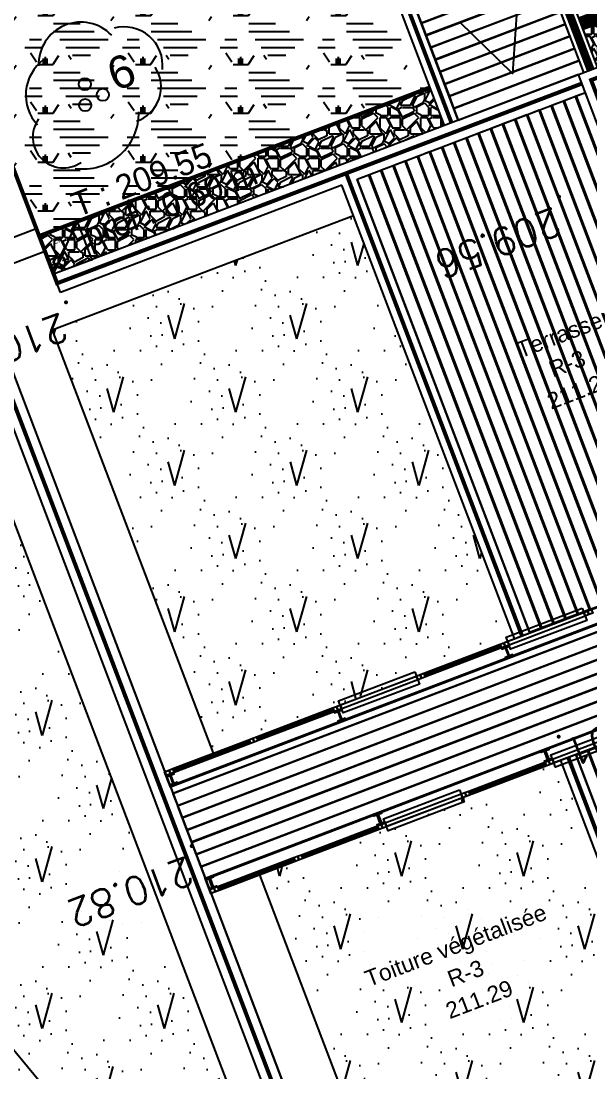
# Model space of a CAD drawing. Header units: metres. Extents: x 1841041 to 1841282, y 5171502 to 5171751.
# Drawn here: x 1841111.81 to 1841118.8, y 5171581.47 to 5171594.39 of the extents above; entities that cross this region are included whole.
import ezdxf
from ezdxf.lldxf.tags import DXFTag

# ---------------------------------------------------------------- set-up
doc = ezdxf.new("R2010")
doc.units = ezdxf.units.M
doc.header["$PDSIZE"] = -0.004
doc.layers.add('Fond topo - P', color=3, linetype='Continuous', lineweight=50, true_color=0x00ff00)
doc.layers.add('Fond topo - Z_500', color=1, linetype='Continuous', lineweight=9, true_color=0xff0000)
for name, color, linetype, true_color in [('Fond topo - SUPP', 7, 'Continuous', 0x999999), ('SA - arbuste', 7, 'Continuous', 0x008000), ('SA - bande stérile', 7, 'Continuous', 0xc0c0c0), ('SA - Bastaing bois', 7, 'Continuous', 0x993300), ('SA - couvre sol 3', 7, 'Continuous', 0x99cc00), ('SA - EP-emmerg', 5, 'Continuous', 0x0000ff), ('SA - EP-réso-txt', 5, 'Continuous', 0x0000ff), ('SA - haie séparative', 7, 'Continuous', 0x008000), ('SA - Limite terrain', 1, 'LIMITE_CADASTRALE', 0xff0000), ('SA - platelage bois', 7, 'Continuous', 0x993300), ('SA - Sedum', 7, 'Continuous', 0x808000), ('SA - volige bois', 7, 'Continuous', 0x993300)]:
    doc.layers.add(name, color=color, linetype=linetype, true_color=true_color)
doc.layers.add('SA - Bâtiment AB', color=7, linetype='Continuous')
doc.styles.add('ArialA', font='arial.ttf')
doc.styles.add('Eurostile', font='arial.ttf')
doc.styles.add('SIMPLEX', font='simplex_.ttf', dxfattribs={"height": 1.25})
tags = doc.linetypes.add('CACHE2', pattern=[4.7625, 3.175, -1.5875]).pattern_tags.tags
tags[6:7] = [DXFTag(74, 4), DXFTag(75, 0), DXFTag(340, '0'), DXFTag(46, 0.0), DXFTag(50, 0.0), DXFTag(44, 0.0), DXFTag(45, 0.0)]
tags[4:5] = [DXFTag(74, 4), DXFTag(75, 0), DXFTag(340, '0'), DXFTag(46, 0.0), DXFTag(50, 0.0), DXFTag(44, 0.0), DXFTag(45, 0.0)]
tags = doc.linetypes.add('DIVISE2', pattern=[15.875, 6.35, -3.175, 0, -3.175, 0, -3.175]).pattern_tags.tags
tags[14:15] = [DXFTag(74, 4), DXFTag(75, 0), DXFTag(340, '0'), DXFTag(46, 0.0), DXFTag(50, 0.0), DXFTag(44, 0.0), DXFTag(45, 0.0)]
tags[12:13] = [DXFTag(74, 4), DXFTag(75, 0), DXFTag(340, '0'), DXFTag(46, 0.0), DXFTag(50, 0.0), DXFTag(44, 0.0), DXFTag(45, 0.0)]
tags[10:11] = [DXFTag(74, 4), DXFTag(75, 0), DXFTag(340, '0'), DXFTag(46, 0.0), DXFTag(50, 0.0), DXFTag(44, 0.0), DXFTag(45, 0.0)]
tags[8:9] = [DXFTag(74, 4), DXFTag(75, 0), DXFTag(340, '0'), DXFTag(46, 0.0), DXFTag(50, 0.0), DXFTag(44, 0.0), DXFTag(45, 0.0)]
tags[6:7] = [DXFTag(74, 4), DXFTag(75, 0), DXFTag(340, '0'), DXFTag(46, 0.0), DXFTag(50, 0.0), DXFTag(44, 0.0), DXFTag(45, 0.0)]
tags[4:5] = [DXFTag(74, 4), DXFTag(75, 0), DXFTag(340, '0'), DXFTag(46, 0.0), DXFTag(50, 0.0), DXFTag(44, 0.0), DXFTag(45, 0.0)]
tags = doc.linetypes.add('L16', pattern=[0.375, 0.3, -0.075]).pattern_tags.tags
tags[6:7] = [DXFTag(74, 4), DXFTag(75, 0), DXFTag(340, '0'), DXFTag(46, 0.0), DXFTag(50, 0.0), DXFTag(44, 0.0), DXFTag(45, 0.0)]
tags[4:5] = [DXFTag(74, 4), DXFTag(75, 0), DXFTag(340, '0'), DXFTag(46, 0.0), DXFTag(50, 0.0), DXFTag(44, 0.0), DXFTag(45, 0.0)]
tags = doc.linetypes.add('LIMITE_CADASTRALE', pattern=[13, 8, -2, 1, -2]).pattern_tags.tags
tags[10:11] = [DXFTag(74, 4), DXFTag(75, 0), DXFTag(340, '0'), DXFTag(46, 0.0), DXFTag(50, 0.0), DXFTag(44, 0.0), DXFTag(45, 0.0)]
tags[8:9] = [DXFTag(74, 4), DXFTag(75, 0), DXFTag(340, '0'), DXFTag(46, 0.0), DXFTag(50, 0.0), DXFTag(44, 0.0), DXFTag(45, 0.0)]
tags[6:7] = [DXFTag(74, 4), DXFTag(75, 0), DXFTag(340, '0'), DXFTag(46, 0.0), DXFTag(50, 0.0), DXFTag(44, 0.0), DXFTag(45, 0.0)]
tags[4:5] = [DXFTag(74, 4), DXFTag(75, 0), DXFTag(340, '0'), DXFTag(46, 0.0), DXFTag(50, 0.0), DXFTag(44, 0.0), DXFTag(45, 0.0)]
pattern_1 = [(0, (0.1, 0), (0.5, 0.5), [0.15, -0.35]), (0, (0.4, 0.05), (0.5, 0.5), [0.125, -0.375]), (0, (0.375, 0.075), (0.5, 0.5), [0.1, -0.4]), (0, (0.225, 0.2), (0.5, 0.5), [0.075, -0.075, 0.1, -0.25]), (0, (0.225, 0.225), (0.5, 0.5), [0.1, -0.025, 0.125, -0.25]), (0, (0, 0.325), (0.5, 0.5), [0.125, -0.375]), (0, (0.475, 0.35), (0.5, 0.5), [0.125, -0.375]), (90, (0, 0.1), (-0.5, 0.5), [0.075, -0.425]), (90, (0.075, 0.475), (-0.5, 0.5), [0.05, -0.45]), (90, (0.1, 0), (-0.5, 0.5), [0.075, -0.425]), (90, (0.15, 0.45), (-0.5, 0.5), [0.025, -0.475]), (90, (0.175, 0.25), (-0.5, 0.5), [0.075, -0.425]), (90, (0.225, 0.075), (-0.5, 0.5), [0.125, -0.375]), (90, (0.275, 0.425), (-0.5, 0.5), [0.075, -0.425]), (90, (0.325, 0.225), (-0.5, 0.5), [0.1, -0.4]), (90, (0.35, 0.225), (-0.5, 0.5), [0.1, -0.4]), (90, (0.4, 0), (-0.5, 0.5), [0.05, -0.45]), (90, (0.475, 0.075), (-0.5, 0.5), [0.125, -0.375]), (45, (0.05, 0.05), (3e-17, 0.499999999868), [0.212132, -0.49497478115]), (45, (0.1, 0.075), (3e-17, 0.499999999868), [0.106066, -0.60104078115]), (45, (0.325, 0.35), (3e-17, 0.499999999868), [0.14142135, -0.56568543115]), (45, (0.325, 0.375), (3e-17, 0.499999999868), [0.106066, -0.60104078115]), (135, (0.15, 0.325), (-0.499999999868, 3e-17), [0.0353555, -0.67175128115]), (135, (0.05, 0.05), (-0.499999999868, 3e-17), [0.0707105, -0.63639628115]), (135, (0.2, 0.2), (-0.499999999868, 3e-17), [0.0707105, -0.63639628115]), (135, (0.325, 0.325), (-0.499999999868, 3e-17), [0.0707105, -0.63639628115]), (135, (0.475, 0.425), (-0.499999999868, 3e-17), [0.106066, -0.60104078115]), (135, (0.475, 0.4), (-0.499999999868, 3e-17), [0.0707105, -0.63639628115]), (135, (0.45, 0.45), (-0.499999999868, 3e-17), [0.0707105, -0.63639628115]), (135, (0.3, 0), (-0.499999999868, 3e-17), [0.106066, -0.60104078115]), (26.5650512, (0.45, 0.3), (0.500000000112, -2.4e-11), [0.0559, -1.0621339885]), (26.5650512, (0.325, 0.175), (0.500000000112, -2.4e-11), [0.0559, -1.0621339885]), (26.5650512, (0.15, 0.325), (0.500000000112, -2.4e-11), [0.1118, -1.0062339885]), (26.5650512, (0.175, 0.45), (0.500000000112, -2.4e-11), [0.1118, -1.0062339885]), (26.5650512, (0.175, 0.325), (0.500000000112, -2.4e-11), [0.1118, -1.0062339885]), (26.5650512, (0.475, 0.425), (0.500000000112, -2.4e-11), [0.1118, -1.0062339885]), (26.5650512, (0, 0.175), (0.500000000112, -2.4e-11), [0.167705, -0.9503289885]), (26.5650512, (0, 0.2), (0.500000000112, -2.4e-11), [0.167705, -0.9503289885]), (26.5650512, (0, 0.4), (0.500000000112, -2.4e-11), [0.167705, -0.9503289885]), (63.43494882, (0.25, 0.375), (-1.98e-10, 0.500000000112), [0.0559, -1.0621339885]), (63.43494882, (0.475, 0.35), (-1.98e-10, 0.500000000112), [0.0559, -0.6708339885, 0.1118, -0.2795]), (63.43494882, (0.425, 0.3), (-1.98e-10, 0.500000000112), [0.1118, -1.0062339885]), (63.43494882, (0.125, 0.35), (-1.98e-10, 0.500000000112), [0.1118, -1.0062339885]), (63.43494882, (0.1, 0.35), (-1.98e-10, 0.500000000112), [0.1118, -1.0062339885]), (63.43494882, (0.275, 0.4), (-1.98e-10, 0.500000000112), [0.167705, -0.9503289885]), (116.5650512, (0.15, 0.275), (2.4e-11, 0.500000000112), [0.0559, -1.0621339885]), (116.5650512, (0.475, 0.225), (2.4e-11, 0.500000000112), [0.0559, -1.0621339885]), (116.5650512, (0.375, 0.075), (2.4e-11, 0.500000000112), [0.1118, -1.0062339885]), (116.5650512, (0.35, 0.1), (2.4e-11, 0.500000000112), [0.1118, -1.0062339885]), (116.5650512, (0.4, 0.45), (2.4e-11, 0.500000000112), [0.1118, -1.0062339885]), (116.5650512, (0, 0.2), (2.4e-11, 0.500000000112), [0.1118, -1.0062339885]), (116.5650512, (0.25, 0), (2.4e-11, 0.500000000112), [0.167705, -0.9503289885]), (153.43494882, (0.425, 0.3), (-0.500000000112, -1.98e-10), [0.1118, -1.0062339885]), (153.43494882, (0.45, 0.275), (-0.500000000112, -1.98e-10), [0.1118, -1.0062339885]), (153.43494882, (0.075, 0.025), (-0.500000000112, -1.98e-10), [0.0559, -1.0621339885]), (153.43494882, (0.225, 0.225), (-0.500000000112, -1.98e-10), [0.0559, -1.0621339885]), (153.43494882, (0.325, 0.375), (-0.500000000112, -1.98e-10), [0.0559, -1.0621339885])]

# ---------------------------------------------------------------- blocks, each defined once
blk = doc.blocks.new('PTOPO')
at = {"color": 0, "ltscale": 2}
blk.add_point((0, 0), dxfattribs=at)
blk = doc.blocks.new('218')
at = {"color": 0, "linetype": 'Continuous', "flags": 128}
blk.add_lwpolyline([(-0.39015, -0.39015), (0.39015, 0.39015), (0.39015, -0.39015)], close=True, dxfattribs=at)
blk.add_lwpolyline([(-0.39015, -0.39015), (-0.39015, 0.39015), (0.39015, 0.39015)], dxfattribs=at)
at = {"color": 0, "linetype": 'Continuous'}
for p in [(-0.39015, 0.39015), (-0.39015, 0.39015), (0.39015, 0.39015), (0.39015, 0.39015), (0.39015, 0.39015), (0.39015, 0.39015), (-0.39015, -0.39015), (-0.39015, -0.39015), (-0.39015, -0.39015), (-0.39015, -0.39015), (0.39015, -0.39015), (0.39015, -0.39015)]:
    blk.add_point(p, dxfattribs=at)

msp = doc.modelspace()

# ---------------------------------------------------------------- hatches: boundary and pattern name
at = {"layer": 'SA - bande stérile'}
h = msp.add_hatch(dxfattribs=at)
h.set_pattern_fill('GRANULATS2', color=256, scale=0.5, style=0, pattern_type=2)
h.set_pattern_definition(pattern_1)
h.paths.add_polyline_path([(1841124.233, 5171596.384), (1841118.719, 5171594.286), (1841118.896, 5171593.818), (1841124.411, 5171595.916)])
h = msp.add_hatch(dxfattribs=at)
h.set_pattern_fill('GRANULATS2', color=256, scale=0.5, style=0, pattern_type=2)
h.set_pattern_definition(pattern_1)
h.paths.add_polyline_path([(1841117.018, 5171593.104), (1841116.84, 5171593.571), (1841112.036, 5171591.744), (1841112.214, 5171591.276)])
at = {"layer": 'SA - Bâtiment AB', "true_color": 0x0000ff}
h = msp.add_hatch(color=5, dxfattribs=at)
h.paths.add_polyline_path([(1841112.217, 5171591.398), (1841112.215, 5171591.404), (1841112.213, 5171591.411), (1841112.212, 5171591.417), (1841112.212, 5171591.424), (1841112.212, 5171591.43), (1841112.213, 5171591.437), (1841112.214, 5171591.443), (1841112.216, 5171591.449), (1841112.218, 5171591.455), (1841112.221, 5171591.461), (1841112.225, 5171591.467), (1841112.229, 5171591.472), (1841112.233, 5171591.477), (1841112.238, 5171591.481), (1841112.243, 5171591.485), (1841112.248, 5171591.489), (1841112.254, 5171591.492), (1841112.26, 5171591.495), (1841112.266, 5171591.497), (1841112.273, 5171591.498), (1841112.279, 5171591.499), (1841112.286, 5171591.5), (1841112.292, 5171591.499), (1841112.299, 5171591.499), (1841112.305, 5171591.497), (1841112.312, 5171591.495), (1841112.318, 5171591.493), (1841112.323, 5171591.49), (1841112.329, 5171591.487), (1841112.334, 5171591.483), (1841112.339, 5171591.478), (1841112.344, 5171591.474), (1841112.348, 5171591.469), (1841112.351, 5171591.463), (1841112.354, 5171591.457), (1841112.357, 5171591.451), (1841112.359, 5171591.445), (1841112.361, 5171591.439), (1841112.361, 5171591.432), (1841112.362, 5171591.426), (1841112.362, 5171591.419), (1841112.361, 5171591.413), (1841112.36, 5171591.406), (1841112.358, 5171591.4), (1841112.355, 5171591.394), (1841112.352, 5171591.388), (1841112.349, 5171591.383), (1841112.345, 5171591.377), (1841112.341, 5171591.372), (1841112.336, 5171591.368), (1841112.331, 5171591.364), (1841112.325, 5171591.36), (1841112.32, 5171591.357), (1841112.314, 5171591.355), (1841112.307, 5171591.352), (1841112.301, 5171591.351), (1841112.294, 5171591.35), (1841112.288, 5171591.35), (1841112.281, 5171591.35), (1841112.275, 5171591.351), (1841112.269, 5171591.352), (1841112.262, 5171591.354), (1841112.256, 5171591.356), (1841112.25, 5171591.359), (1841112.245, 5171591.363), (1841112.239, 5171591.367), (1841112.235, 5171591.371), (1841112.23, 5171591.376), (1841112.226, 5171591.381), (1841112.222, 5171591.386), (1841112.219, 5171591.392)])
h.paths.add_polyline_path([(1841112.226, 5171591.402), (1841112.228, 5171591.396), (1841112.231, 5171591.391), (1841112.234, 5171591.387), (1841112.238, 5171591.382), (1841112.242, 5171591.378), (1841112.246, 5171591.374), (1841112.25, 5171591.371), (1841112.255, 5171591.368), (1841112.26, 5171591.365), (1841112.266, 5171591.363), (1841112.271, 5171591.362), (1841112.277, 5171591.36), (1841112.282, 5171591.36), (1841112.288, 5171591.36), (1841112.293, 5171591.36), (1841112.299, 5171591.361), (1841112.305, 5171591.362), (1841112.31, 5171591.364), (1841112.315, 5171591.366), (1841112.32, 5171591.369), (1841112.325, 5171591.372), (1841112.329, 5171591.375), (1841112.333, 5171591.379), (1841112.337, 5171591.384), (1841112.341, 5171591.388), (1841112.344, 5171591.393), (1841112.346, 5171591.398), (1841112.348, 5171591.403), (1841112.35, 5171591.409), (1841112.351, 5171591.414), (1841112.352, 5171591.42), (1841112.352, 5171591.426), (1841112.352, 5171591.431), (1841112.351, 5171591.437), (1841112.349, 5171591.442), (1841112.348, 5171591.448), (1841112.345, 5171591.453), (1841112.343, 5171591.458), (1841112.34, 5171591.463), (1841112.336, 5171591.467), (1841112.332, 5171591.471), (1841112.328, 5171591.475), (1841112.323, 5171591.478), (1841112.319, 5171591.481), (1841112.313, 5171591.484), (1841112.308, 5171591.486), (1841112.303, 5171591.488), (1841112.297, 5171591.489), (1841112.292, 5171591.489), (1841112.286, 5171591.49), (1841112.28, 5171591.489), (1841112.275, 5171591.488), (1841112.269, 5171591.487), (1841112.264, 5171591.485), (1841112.259, 5171591.483), (1841112.254, 5171591.48), (1841112.249, 5171591.477), (1841112.244, 5171591.474), (1841112.24, 5171591.47), (1841112.236, 5171591.466), (1841112.233, 5171591.461), (1841112.23, 5171591.456), (1841112.228, 5171591.451), (1841112.225, 5171591.446), (1841112.224, 5171591.441), (1841112.223, 5171591.435), (1841112.222, 5171591.429), (1841112.222, 5171591.424), (1841112.222, 5171591.418), (1841112.223, 5171591.412), (1841112.224, 5171591.407)])
at = {"layer": 'SA - couvre sol 3'}
h = msp.add_hatch(dxfattribs=at)
h.set_pattern_fill('PELOUSE6', color=256, scale=0.1, style=0, pattern_type=2)
h.set_pattern_definition([(0, (0, 0), (0, 0.600000006), [0.18750000187, -1.01250001012]), (90, (0.0703, 0), (-1.200000012, 7e-17), [0.07500000075, -0.52500000525]), (90, (0.1172, 0), (-1.200000012, 7e-17), [0.07500000075, -0.52500000525]), (90, (0.0938, 0), (-1.200000012, 7e-17), [0.09375000094, -0.50625000506]), (123.69006753, (0.04687, 0), (-1.20000001082, 1.200000009543), [0.0600000006, -2.10373078604]), (56.30993247, (0.14062, 0), (4.2e-11, 0.600000006477), [0.0600000006, -2.10373078604]), (56.30993247, (0.1875, 0), (4.2e-11, 0.600000006477), [0.1300000013, -2.03333078533]), (123.69006753, (0, 0), (-1.20000001082, 1.200000009543), [0.1300000013, -2.03333078533]), (0, (0.42533, 0.1125), (0, 0.600000006), [0.22212275422, -0.97787725778]), (0, (0.347, 0.21), (0, 0.600000006), [0.41405044514, -0.280479276805, 0.215371592154, -0.2900986969]), (0, (0.26946, 0.3075), (0, 0.600000006), [0.597399744974, -0.231437308314, 0.147393505474, -0.22376945324]), (0, (0.19153, 0.405), (0, 0.600000006), [0.50230571202, -0.69769429998]), (0, (0.19296, 0.5025), (0, 0.600000006), [0.32784869528, -0.87215131672])])
h.paths.add_polyline_path([(1841112.036, 5171591.744), (1841110.934, 5171594.641), (1841110.093, 5171594.321), (1841109.366, 5171596.232), (1841115.015, 5171598.368), (1841116.84, 5171593.571)])
at = {"layer": 'SA - Sedum'}
h = msp.add_hatch(dxfattribs=at)
h.set_pattern_fill('PELOUSE3', color=256, scale=0.3, style=0, pattern_type=2)
h.set_pattern_definition([(74.475889, (7.6276, 3.0717), (-0.75000003016, 2.700000109), [0.450000018, -2.3522313491]), (74.475889, (8.3776, 3.9717), (-0.75000003016, 2.700000109), [0.450000018, -2.3522313491]), (74.475889, (9.1276, 4.8717), (-0.75000003016, 2.700000109), [0.450000018, -2.3522313491]), (105.524111, (7.6276, 3.0717), (-1.50000006062, 8e-11), [0.300000012, -2.5022313551]), (105.524111, (8.3776, 3.9717), (-1.50000006062, 8e-11), [0.300000012, -2.5022313551]), (105.524111, (9.1276, 4.8717), (-1.50000006062, 8e-11), [0.300000012, -2.5022313551]), (0, (7.7182, 3.1685), (0.75000003, 0.900000036), [0, -1.50000006]), (0, (7.9212, 3.2861), (0.75000003, 0.900000036), [0, -1.50000006]), (0, (7.8618, 3.4478), (0.75000003, 0.900000036), [0, -1.50000006]), (0, (8.093, 3.4699), (0.75000003, 0.900000036), [0, -1.50000006]), (0, (7.9555, 3.83), (0.75000003, 0.900000036), [0, -1.50000006]), (0, (7.70125, 3.5026), (0.75000003, 0.900000036), [0, -1.50000006]), (0, (7.6838, 3.5654), (0.75000003, 0.900000036), [0, -1.50000006]), (0, (7.6338, 3.83), (0.75000003, 0.900000036), [0, -1.50000006]), (0, (7.4714, 3.1244), (0.75000003, 0.900000036), [0, -1.50000006]), (0, (7.4558, 3.2714), (0.75000003, 0.900000036), [0, -1.50000006]), (0, (7.334, 3.1097), (0.75000003, 0.900000036), [0, -1.50000006]), (0, (7.3028, 3.3302), (0.75000003, 0.900000036), [0, -1.50000006]), (0, (7.4027, 3.4698), (0.75000003, 0.900000036), [0, -1.50000006]), (0, (7.3621, 3.6095), (0.75000003, 0.900000036), [0, -1.50000006]), (0, (7.2434, 3.7859), (0.75000003, 0.900000036), [0, -1.50000006]), (0, (7.5464, 3.6534), (0.75000003, 0.900000036), [0, -1.50000006]), (0, (7.1216, 3.4845), (0.75000003, 0.900000036), [0, -1.50000006]), (0, (7.0779, 3.2052), (0.75000003, 0.900000036), [0, -1.50000006]), (0, (7.4029, 2.9848), (0.75000003, 0.900000036), [0, -1.50000006]), (0, (7.5964, 2.926), (0.75000003, 0.900000036), [0, -1.50000006]), (0, (7.4652, 2.7643), (0.75000003, 0.900000036), [0, -1.50000006]), (0, (7.94305, 2.779), (0.75000003, 0.900000036), [0, -1.50000006]), (0, (7.7369, 3.0068), (0.75000003, 0.900000036), [0, -1.50000006]), (0, (7.9212, 3.0509), (0.75000003, 0.900000036), [0, -1.50000006])])
h.paths.add_polyline_path([(1841112.198, 5171590.586), (1841115.9, 5171591.994), (1841117.873, 5171586.807), (1841114.172, 5171585.399)])
h = msp.add_hatch(dxfattribs=at)
h.set_pattern_fill('PELOUSE3', color=256, scale=0.3, style=0, pattern_type=2)
h.set_pattern_definition([(74.475889, (0, 0), (-0.75000003016, 2.700000109), [0.450000018, -2.3522313491]), (74.475889, (0.75, 0.9), (-0.75000003016, 2.700000109), [0.450000018, -2.3522313491]), (74.475889, (1.5, 1.8), (-0.75000003016, 2.700000109), [0.450000018, -2.3522313491]), (105.524111, (0, 0), (-1.50000006062, 8e-11), [0.300000012, -2.5022313551]), (105.524111, (0.75, 0.9), (-1.50000006062, 8e-11), [0.300000012, -2.5022313551]), (105.524111, (1.5, 1.8), (-1.50000006062, 8e-11), [0.300000012, -2.5022313551]), (0, (0.0906, 0.0968), (0.75000003, 0.900000036), [0, -1.50000006]), (0, (0.2936, 0.2144), (0.75000003, 0.900000036), [0, -1.50000006]), (0, (0.2343, 0.3761), (0.75000003, 0.900000036), [0, -1.50000006]), (0, (0.4654, 0.3981), (0.75000003, 0.900000036), [0, -1.50000006]), (0, (0.328, 0.75825), (0.75000003, 0.900000036), [0, -1.50000006]), (0, (0.0737, 0.4309), (0.75000003, 0.900000036), [0, -1.50000006]), (0, (0.0562, 0.4937), (0.75000003, 0.900000036), [0, -1.50000006]), (0, (0.0063, 0.75825), (0.75000003, 0.900000036), [0, -1.50000006]), (0, (-0.15615, 0.0527), (0.75000003, 0.900000036), [0, -1.50000006]), (0, (-0.17175, 0.1997), (0.75000003, 0.900000036), [0, -1.50000006]), (0, (-0.2936, 0.038), (0.75000003, 0.900000036), [0, -1.50000006]), (0, (-0.3248, 0.2585), (0.75000003, 0.900000036), [0, -1.50000006]), (0, (-0.22485, 0.3981), (0.75000003, 0.900000036), [0, -1.50000006]), (0, (-0.2655, 0.53775), (0.75000003, 0.900000036), [0, -1.50000006]), (0, (-0.38415, 0.71415), (0.75000003, 0.900000036), [0, -1.50000006]), (0, (-0.0812, 0.5817), (0.75000003, 0.900000036), [0, -1.50000006]), (0, (-0.506, 0.4128), (0.75000003, 0.900000036), [0, -1.50000006]), (0, (-0.5497, 0.1335), (0.75000003, 0.900000036), [0, -1.50000006]), (0, (-0.2247, -0.0869), (0.75000003, 0.900000036), [0, -1.50000006]), (0, (-0.0312, -0.1457), (0.75000003, 0.900000036), [0, -1.50000006]), (0, (-0.1624, -0.3074), (0.75000003, 0.900000036), [0, -1.50000006]), (0, (0.3155, -0.2927), (0.75000003, 0.900000036), [0, -1.50000006]), (0, (0.1093, -0.0649), (0.75000003, 0.900000036), [0, -1.50000006]), (0, (0.2936, -0.0208), (0.75000003, 0.900000036), [0, -1.50000006])])
h.paths.add_polyline_path([(1841104.266, 5171587.568), (1841111.001, 5171590.13), (1841115.525, 5171578.242), (1841108.789, 5171575.68)])
h = msp.add_hatch(dxfattribs=at)
h.set_pattern_fill('PELOUSE3', color=256, scale=0.3, style=0, pattern_type=2)
h.set_pattern_definition([(74.475889, (11.166, -6.2276), (-0.75000003016, 2.700000109), [0.450000018, -2.3522313491]), (74.475889, (11.916, -5.3276), (-0.75000003016, 2.700000109), [0.450000018, -2.3522313491]), (74.475889, (12.666, -4.4276), (-0.75000003016, 2.700000109), [0.450000018, -2.3522313491]), (105.524111, (11.166, -6.2276), (-1.50000006062, 8e-11), [0.300000012, -2.5022313551]), (105.524111, (11.916, -5.3276), (-1.50000006062, 8e-11), [0.300000012, -2.5022313551]), (105.524111, (12.666, -4.4276), (-1.50000006062, 8e-11), [0.300000012, -2.5022313551]), (0, (11.2566, -6.13085), (0.75000003, 0.900000036), [0, -1.50000006]), (0, (11.4596, -6.01325), (0.75000003, 0.900000036), [0, -1.50000006]), (0, (11.4002, -5.85155), (0.75000003, 0.900000036), [0, -1.50000006]), (0, (11.6314, -5.8295), (0.75000003, 0.900000036), [0, -1.50000006]), (0, (11.4939, -5.4694), (0.75000003, 0.900000036), [0, -1.50000006]), (0, (11.2396, -5.7967), (0.75000003, 0.900000036), [0, -1.50000006]), (0, (11.2222, -5.73395), (0.75000003, 0.900000036), [0, -1.50000006]), (0, (11.1722, -5.4694), (0.75000003, 0.900000036), [0, -1.50000006]), (0, (11.0098, -6.17495), (0.75000003, 0.900000036), [0, -1.50000006]), (0, (10.9942, -6.02795), (0.75000003, 0.900000036), [0, -1.50000006]), (0, (10.8724, -6.18965), (0.75000003, 0.900000036), [0, -1.50000006]), (0, (10.84115, -5.96915), (0.75000003, 0.900000036), [0, -1.50000006]), (0, (10.9411, -5.8295), (0.75000003, 0.900000036), [0, -1.50000006]), (0, (10.9005, -5.6899), (0.75000003, 0.900000036), [0, -1.50000006]), (0, (10.7818, -5.5135), (0.75000003, 0.900000036), [0, -1.50000006]), (0, (11.0848, -5.6459), (0.75000003, 0.900000036), [0, -1.50000006]), (0, (10.66, -5.8148), (0.75000003, 0.900000036), [0, -1.50000006]), (0, (10.6163, -6.0941), (0.75000003, 0.900000036), [0, -1.50000006]), (0, (10.9413, -6.3146), (0.75000003, 0.900000036), [0, -1.50000006]), (0, (11.1348, -6.3734), (0.75000003, 0.900000036), [0, -1.50000006]), (0, (11.0036, -6.535), (0.75000003, 0.900000036), [0, -1.50000006]), (0, (11.4814, -6.5203), (0.75000003, 0.900000036), [0, -1.50000006]), (0, (11.2753, -6.2925), (0.75000003, 0.900000036), [0, -1.50000006]), (0, (11.4596, -6.2484), (0.75000003, 0.900000036), [0, -1.50000006])])
h.paths.add_polyline_path([(1841114.748, 5171583.884), (1841118.449, 5171585.292), (1841121.323, 5171577.736), (1841117.622, 5171576.328)])

# ---------------------------------------------------------------- linework, layer by layer
at = {"layer": 'Fond topo - SUPP', "linetype": 'L16', "ltscale": 2, "flags": 128}
msp.add_lwpolyline([(1841088.771, 5171555.444, 0.019896), (1841089.454, 5171555.055, 0.019896), (1841090.166, 5171554.721, 0.021533), (1841090.964, 5171554.424, 0.021533), (1841091.784, 5171554.197, 0.257696), (1841095.682, 5171555.131, 0.11228), (1841097.302, 5171557.46, 0.061741), (1841097.58, 5171560.472), (1841097.592, 5171565.293), (1841097.459, 5171574.307, -0.131239), (1841099.675, 5171583.462, -0.390473), (1841106.303, 5171585.716, -0.056476), (1841110.442, 5171583.294), (1841112.818, 5171580.422), (1841114.764, 5171577.467), (1841115.715, 5171575.953), (1841118.031, 5171572.159), (1841120.923, 5171567.695), (1841123.952, 5171563.632, 0.198975), (1841126.843, 5171561.815, 0.243543), (1841129.616, 5171562.564, 0.098187), (1841131.778, 5171565.444, 0.059558), (1841133.224, 5171569.679), (1841135.786, 5171579.464, -0.080935), (1841141.112, 5171591.967, -0.021003), (1841145.207, 5171597.873, -0.082068), (1841150.801, 5171603.177, -0.160003), (1841155.576, 5171604.538, -0.079327), (1841158.665, 5171603.919, -0.091788), (1841160.62, 5171602.749, -0.065605), (1841163.814, 5171599.087, -0.059898), (1841165.207, 5171596.324), (1841165.25, 5171596.204)], format="xyb", dxfattribs=at)
at = {"layer": 'SA - arbuste', "color": 18, "true_color": 0x4c0000}
for centre in [(1841112.597, 5171593.61), (1841112.818, 5171593.48), (1841112.601, 5171593.353)]:
    msp.add_circle(centre, 0.075, dxfattribs=at)
at = {"layer": 'SA - arbuste', "ltscale": 0.8}
for centre, radius, start, end in [((1841112.55, 5171593.851), 0.521, 43.6285, 181.8458), ((1841113.081, 5171593.842), 0.472, 353.7079, 105.3583), ((1841112.412, 5171593.476), 0.54, 127.0485, 222.5557), ((1841113.088, 5171593.577), 0.446, 288.6067, 33.0112), ((1841112.576, 5171593.252), 0.684, 261.7613, 1.4674), ((1841112.336, 5171592.96), 0.379, 143.9933, 304.4757)]:
    msp.add_arc(centre, radius, start, end, dxfattribs=at)
at = {"layer": 'SA - Bastaing bois', "linetype": 'CACHE2', "ltscale": 0.25, "const_width": 0.15, "elevation": 0, "flags": 128}
msp.add_lwpolyline([(1841119.44, 5171594.64), (1841118.692, 5171594.356)], dxfattribs=at)
at = {"layer": 'SA - Bastaing bois', "elevation": 0, "flags": 128}
msp.add_lwpolyline([(1841118.665, 5171594.426), (1841119.413, 5171594.71), (1841119.466, 5171594.57), (1841118.719, 5171594.286)], close=True, dxfattribs=at)
at = {"layer": 'SA - Bâtiment AB', "color": 5, "ltscale": 25.4, "true_color": 0x0000ff}
for p, q in [((1841112.247, 5171591.53), (1841112.274, 5171591.46)), ((1841112.182, 5171591.385), (1841112.252, 5171591.411)), ((1841112.327, 5171591.32), (1841112.3, 5171591.39)), ((1841112.392, 5171591.465), (1841112.322, 5171591.438))]:
    msp.add_line(p, q, dxfattribs=at)
at = {"layer": 'SA - Bâtiment AB', "ltscale": 25.4}
for p, q in [((1841113.577, 5171585.162), (1841126.017, 5171589.895)), ((1841126.085, 5171589.717), (1841113.644, 5171584.985)), ((1841114.078, 5171583.845), (1841126.518, 5171588.577)), ((1841126.586, 5171588.399), (1841114.146, 5171583.667)), ((1841113.577, 5171585.162), (1841113.633, 5171585.184)), ((1841113.595, 5171585.116), (1841113.577, 5171585.162)), ((1841113.644, 5171584.985), (1841113.577, 5171585.162)), ((1841113.651, 5171585.137), (1841113.595, 5171585.116)), ((1841113.633, 5171585.184), (1841113.651, 5171585.137)), ((1841114.146, 5171583.667), (1841114.078, 5171583.845)), ((1841114.128, 5171583.714), (1841114.184, 5171583.735)), ((1841114.146, 5171583.667), (1841114.128, 5171583.714)), ((1841114.202, 5171583.688), (1841114.146, 5171583.667)), ((1841114.184, 5171583.735), (1841114.202, 5171583.688))]:
    msp.add_line(p, q, dxfattribs=at)
at = {"layer": 'SA - Bâtiment AB', "elevation": 0, "flags": 128}
for points in [[(1841120.867, 5171587.936), (1841118.663, 5171593.73), (1841141.477, 5171602.408), (1841146.455, 5171589.323), (1841136.726, 5171585.622), (1841141.437, 5171573.239), (1841128.351, 5171568.261), (1841121.436, 5171586.44)], [(1841118.728, 5171593.754), (1841116.725, 5171599.02)], [(1841118.896, 5171593.818), (1841116.893, 5171599.084)], [(1841117.186, 5171593.168), (1841115.503, 5171597.591)], [(1841117.018, 5171593.104), (1841115.335, 5171597.527)], [(1841112.299, 5171591.052), (1841110.934, 5171594.641)], [(1841117.914, 5171594.643), (1841117.85, 5171593.742), (1841117.204, 5171594.373)], [(1841118.663, 5171593.73), (1841112.214, 5171591.276)], [(1841118.748, 5171593.505), (1841115.944, 5171592.439)], [(1841118.063, 5171586.869), (1841115.944, 5171592.439)], [(1841115.757, 5171592.368), (1841112.299, 5171591.052)], [(1841117.876, 5171586.798), (1841115.757, 5171592.368)], [(1841115.9, 5171591.994), (1841112.198, 5171590.586), (1841114.175, 5171585.39)], [(1841110.991, 5171591.453), (1841112.001, 5171591.837)], [(1841111.266, 5171591.237), (1841112.107, 5171591.557)], [(1841098.076, 5171585.898), (1841111.373, 5171590.956), (1841116.35, 5171577.871), (1841103.054, 5171572.813)], [(1841111.373, 5171590.956), (1841117.252, 5171575.502), (1841124.542, 5171578.276)], [(1841098.162, 5171585.674), (1841111.234, 5171590.647), (1841116.041, 5171578.01), (1841102.969, 5171573.037)], [(1841104.266, 5171587.568), (1841111.002, 5171590.131), (1841115.525, 5171578.242), (1841108.789, 5171575.68)], [(1841121.652, 5171577.433), (1841118.632, 5171585.374)], [(1841121.465, 5171577.362), (1841118.445, 5171585.302)], [(1841114.744, 5171583.895), (1841117.622, 5171576.328), (1841121.323, 5171577.736)]]:
    msp.add_lwpolyline(points, dxfattribs=at)
at = {"layer": 'SA - Bâtiment AB', "const_width": 0.05, "elevation": 0, "flags": 128}
for points in [[(1841120.979, 5171587.978), (1841118.818, 5171593.66), (1841141.408, 5171602.254), (1841146.3, 5171589.393), (1841136.571, 5171585.692), (1841141.282, 5171573.308), (1841128.421, 5171568.416), (1841121.548, 5171586.483)], [(1841117.102, 5171593.136), (1841115.419, 5171597.559), (1841116.204, 5171597.858), (1841116.418, 5171597.297), (1841116.524, 5171597.016)], [(1841118.706, 5171593.618), (1841112.257, 5171591.164), (1841110.934, 5171594.641), (1841110.827, 5171594.922)], [(1841117.969, 5171586.833), (1841115.808, 5171592.515)], [(1841098.119, 5171585.786), (1841111.303, 5171590.802), (1841116.196, 5171577.941), (1841103.011, 5171572.925)], [(1841121.601, 5171577.285), (1841118.538, 5171585.338)]]:
    msp.add_lwpolyline(points, dxfattribs=at)
at = {"layer": 'SA - Bâtiment AB', "color": 16, "linetype": 'DIVISE2', "ltscale": 0.1, "true_color": 0x800000, "const_width": 0.1, "elevation": 0, "flags": 128}
msp.add_lwpolyline([(1841118.812, 5171593.786), (1841116.81, 5171599.049)], dxfattribs=at)
at = {"layer": 'SA - Bâtiment AB', "color": 5, "ltscale": 25.4, "true_color": 0x0000ff, "elevation": 0, "flags": 128}
for points in [[(1841112.217, 5171591.398, -1), (1841112.357, 5171591.451, -1)], [(1841112.226, 5171591.402, -1), (1841112.348, 5171591.448, -1)]]:
    msp.add_lwpolyline(points, format="xyb", close=True, dxfattribs=at)
at = {"layer": 'SA - Bâtiment AB', "ltscale": 25.4, "elevation": 0, "flags": 128}
for points in [[(1841113.648, 5171584.975), (1841113.644, 5171584.985), (1841126.085, 5171589.717), (1841126.088, 5171589.708)], [(1841126.515, 5171588.586), (1841126.519, 5171588.577), (1841114.078, 5171583.845), (1841114.075, 5171583.854)], [(1841118.774, 5171587.139), (1841118.791, 5171587.093), (1841118.745, 5171587.075), (1841118.727, 5171587.122)], [(1841118.82, 5171587.157), (1841118.838, 5171587.11), (1841118.791, 5171587.093), (1841118.774, 5171587.139)], [(1841117.793, 5171586.766), (1841118.727, 5171587.122), (1841118.745, 5171587.075), (1841117.81, 5171586.719)], [(1841117.745, 5171586.748), (1841117.763, 5171586.701), (1841117.716, 5171586.684), (1841117.699, 5171586.73)], [(1841117.792, 5171586.766), (1841117.81, 5171586.719), (1841117.763, 5171586.701), (1841117.745, 5171586.748)], [(1841116.764, 5171586.375), (1841117.699, 5171586.73), (1841117.716, 5171586.684), (1841116.782, 5171586.328)], [(1841117.704, 5171586.716), (1841117.711, 5171586.698), (1841116.776, 5171586.342), (1841116.769, 5171586.361)], [(1841117.81, 5171586.719), (1841117.716, 5171586.684), (1841117.722, 5171586.67), (1841117.761, 5171586.685), (1841117.801, 5171586.582), (1841117.761, 5171586.567), (1841117.766, 5171586.553), (1841117.86, 5171586.588), (1841117.854, 5171586.602), (1841117.815, 5171586.587), (1841117.776, 5171586.69), (1841117.815, 5171586.705)], [(1841116.717, 5171586.357), (1841116.735, 5171586.31), (1841116.688, 5171586.293), (1841116.671, 5171586.339)], [(1841116.764, 5171586.375), (1841116.782, 5171586.328), (1841116.735, 5171586.31), (1841116.717, 5171586.357)], [(1841115.737, 5171585.984), (1841116.671, 5171586.339), (1841116.688, 5171586.293), (1841115.754, 5171585.937)], [(1841115.689, 5171585.966), (1841115.707, 5171585.919), (1841115.66, 5171585.901), (1841115.642, 5171585.948)], [(1841115.736, 5171585.984), (1841115.754, 5171585.937), (1841115.707, 5171585.919), (1841115.689, 5171585.966)], [(1841114.708, 5171585.593), (1841115.642, 5171585.948), (1841115.66, 5171585.901), (1841114.726, 5171585.546)], [(1841115.648, 5171585.934), (1841115.655, 5171585.915), (1841114.72, 5171585.56), (1841114.713, 5171585.579)], [(1841115.754, 5171585.937), (1841115.66, 5171585.901), (1841115.666, 5171585.887), (1841115.705, 5171585.903), (1841115.744, 5171585.8), (1841115.705, 5171585.785), (1841115.71, 5171585.771), (1841115.803, 5171585.806), (1841115.798, 5171585.82), (1841115.758, 5171585.805), (1841115.719, 5171585.908), (1841115.759, 5171585.923)], [(1841114.661, 5171585.575), (1841114.679, 5171585.528), (1841114.632, 5171585.51), (1841114.614, 5171585.557)], [(1841114.708, 5171585.593), (1841114.726, 5171585.546), (1841114.679, 5171585.528), (1841114.661, 5171585.575)], [(1841118.344, 5171585.317), (1841119.278, 5171585.673), (1841119.296, 5171585.626), (1841118.361, 5171585.271)], [(1841113.68, 5171585.202), (1841114.614, 5171585.557), (1841114.632, 5171585.51), (1841113.697, 5171585.155)], [(1841114.62, 5171585.543), (1841114.627, 5171585.524), (1841113.692, 5171585.169), (1841113.685, 5171585.187)], [(1841118.343, 5171585.317), (1841118.25, 5171585.282), (1841118.244, 5171585.296), (1841118.284, 5171585.311), (1841118.245, 5171585.414), (1841118.205, 5171585.399), (1841118.2, 5171585.413), (1841118.293, 5171585.448), (1841118.299, 5171585.434), (1841118.259, 5171585.419), (1841118.298, 5171585.316), (1841118.338, 5171585.331)], [(1841118.343, 5171585.317), (1841118.361, 5171585.271), (1841118.314, 5171585.253), (1841118.296, 5171585.299)], [(1841113.68, 5171585.202), (1841113.697, 5171585.155), (1841113.651, 5171585.137), (1841113.633, 5171585.184)], [(1841117.315, 5171584.926), (1841118.25, 5171585.282), (1841118.268, 5171585.235), (1841117.333, 5171584.879)], [(1841118.255, 5171585.268), (1841118.262, 5171585.249), (1841117.328, 5171584.893), (1841117.32, 5171584.912)], [(1841118.296, 5171585.299), (1841118.314, 5171585.253), (1841118.268, 5171585.235), (1841118.25, 5171585.282)], [(1841113.688, 5171585.151), (1841113.595, 5171585.116), (1841113.6, 5171585.102), (1841113.64, 5171585.117), (1841113.679, 5171585.014), (1841113.639, 5171584.999), (1841113.644, 5171584.985), (1841113.738, 5171585.02), (1841113.733, 5171585.034), (1841113.693, 5171585.019), (1841113.654, 5171585.122), (1841113.693, 5171585.137)], [(1841116.288, 5171584.535), (1841117.222, 5171584.891), (1841117.239, 5171584.844), (1841116.305, 5171584.489)], [(1841117.268, 5171584.908), (1841117.286, 5171584.862), (1841117.239, 5171584.844), (1841117.222, 5171584.891)], [(1841117.315, 5171584.926), (1841117.333, 5171584.879), (1841117.286, 5171584.862), (1841117.268, 5171584.908)], [(1841116.287, 5171584.535), (1841116.194, 5171584.499), (1841116.188, 5171584.514), (1841116.228, 5171584.529), (1841116.189, 5171584.631), (1841116.149, 5171584.616), (1841116.144, 5171584.63), (1841116.237, 5171584.666), (1841116.243, 5171584.652), (1841116.203, 5171584.637), (1841116.242, 5171584.534), (1841116.282, 5171584.549)], [(1841115.259, 5171584.144), (1841116.194, 5171584.499), (1841116.211, 5171584.453), (1841115.277, 5171584.097)], [(1841116.199, 5171584.485), (1841116.206, 5171584.467), (1841115.271, 5171584.111), (1841115.264, 5171584.13)], [(1841116.24, 5171584.517), (1841116.258, 5171584.471), (1841116.211, 5171584.453), (1841116.194, 5171584.499)], [(1841116.287, 5171584.535), (1841116.305, 5171584.488), (1841116.258, 5171584.471), (1841116.24, 5171584.517)], [(1841114.231, 5171583.753), (1841115.165, 5171584.108), (1841115.183, 5171584.062), (1841114.249, 5171583.706)], [(1841115.171, 5171584.094), (1841115.178, 5171584.076), (1841114.243, 5171583.72), (1841114.236, 5171583.739)], [(1841115.212, 5171584.126), (1841115.23, 5171584.079), (1841115.183, 5171584.062), (1841115.165, 5171584.108)], [(1841115.259, 5171584.144), (1841115.277, 5171584.097), (1841115.23, 5171584.079), (1841115.212, 5171584.126)], [(1841114.221, 5171583.749), (1841114.128, 5171583.714), (1841114.123, 5171583.728), (1841114.162, 5171583.743), (1841114.123, 5171583.846), (1841114.083, 5171583.831), (1841114.078, 5171583.845), (1841114.172, 5171583.88), (1841114.177, 5171583.866), (1841114.137, 5171583.851), (1841114.176, 5171583.748), (1841114.216, 5171583.763)], [(1841114.231, 5171583.753), (1841114.249, 5171583.706), (1841114.202, 5171583.688), (1841114.184, 5171583.735)]]:
    msp.add_lwpolyline(points, close=True, dxfattribs=at)
at = {"layer": 'SA - Bâtiment AB', "linetype": 'CACHE2', "ltscale": 0.05, "elevation": 0, "flags": 128}
for points in [[(1841118.707, 5171587.173), (1841118.764, 5171587.023), (1841117.829, 5171586.668), (1841117.773, 5171586.817)], [(1841116.651, 5171586.391), (1841116.708, 5171586.241), (1841115.773, 5171585.886), (1841115.716, 5171586.035)], [(1841119.258, 5171585.724), (1841119.315, 5171585.575), (1841118.38, 5171585.219), (1841118.324, 5171585.369)], [(1841117.202, 5171584.942), (1841117.259, 5171584.792), (1841116.324, 5171584.437), (1841116.267, 5171584.586)]]:
    msp.add_lwpolyline(points, close=True, dxfattribs=at)
at = {"layer": 'SA - haie séparative', "ltscale": 0.34992, "elevation": 0, "flags": 128}
msp.add_lwpolyline([(1841118.761, 5171594.409), (1841118.767, 5171594.377), (1841118.779, 5171594.383), (1841118.799, 5171594.401)], dxfattribs=at)
at = {"layer": 'SA - Limite terrain', "ltscale": 0.5}
msp.add_open_spline([(1841077.148, 5171583.553), (1841078.819, 5171584.595), (1841080.49, 5171585.638), (1841083.664, 5171586.861), (1841086.838, 5171588.083), (1841093.711, 5171590.735), (1841100.584, 5171593.386), (1841105.835, 5171595.38), (1841111.086, 5171597.373), (1841112.783, 5171598.016), (1841114.48, 5171598.659), (1841120.144, 5171600.798), (1841125.807, 5171602.936), (1841137.979, 5171607.582), (1841150.151, 5171612.227), (1841152.241, 5171613.017), (1841154.331, 5171613.807), (1841157.624, 5171615.009), (1841160.918, 5171616.21), (1841160.894, 5171617.273), (1841160.87, 5171618.335), (1841160.842, 5171619.242), (1841160.815, 5171620.149), (1841160.788, 5171621.056), (1841160.76, 5171621.962), (1841160.713, 5171623.534), (1841160.666, 5171625.105), (1841160.65, 5171625.629), (1841160.634, 5171626.153), (1841160.584, 5171627.253), (1841160.533, 5171628.354), (1841160.518, 5171628.685), (1841160.503, 5171629.017), (1841160.48, 5171629.51), (1841160.458, 5171630.004), (1841160.008, 5171632.996), (1841159.557, 5171635.989), (1841161.416, 5171637.129), (1841163.274, 5171638.269), (1841163.062, 5171638.62), (1841162.85, 5171638.97), (1841163.132, 5171639.178), (1841163.413, 5171639.387), (1841163.466, 5171639.334), (1841163.52, 5171639.282), (1841164.038, 5171639.682), (1841164.556, 5171640.082), (1841164.648, 5171639.962), (1841164.741, 5171639.842), (1841166.344, 5171640.478), (1841167.783, 5171641.548), (1841166.833, 5171642.782), (1841165.884, 5171644.015), (1841169.436, 5171646.693), (1841172.988, 5171649.371), (1841174.754, 5171650.702), (1841176.52, 5171652.033), (1841176.562, 5171652.065), (1841176.604, 5171652.098), (1841176.583, 5171652.125), (1841176.562, 5171652.152), (1841191.178, 5171663.382), (1841205.795, 5171674.612), (1841207.539, 5171675.957), (1841209.283, 5171677.303), (1841213.68, 5171676.869), (1841218.077, 5171676.436), (1841224.138, 5171669.22), (1841230.199, 5171662.004), (1841229.455, 5171661.412), (1841228.711, 5171660.821), (1841230.314, 5171658.673), (1841231.917, 5171656.525), (1841232.043, 5171656.617), (1841232.17, 5171656.708), (1841232.372, 5171656.428), (1841232.575, 5171656.148), (1841232.451, 5171656.059), (1841232.328, 5171655.969), (1841232.663, 5171655.506), (1841232.999, 5171655.043), (1841233.051, 5171655.081), (1841233.104, 5171655.119), (1841233.508, 5171654.297), (1841234.371, 5171654.751), (1841235.089, 5171655.242), (1841235.806, 5171655.732), (1841235.743, 5171655.833), (1841235.681, 5171655.933), (1841236.005, 5171656.142), (1841236.329, 5171656.35), (1841236.53, 5171656.027), (1841236.731, 5171655.704), (1841236.69, 5171655.677), (1841236.649, 5171655.651), (1841240.859, 5171649.081), (1841245.068, 5171642.512), (1841245.316, 5171642.137), (1841245.563, 5171641.762), (1841246.368, 5171640.454), (1841247.173, 5171639.145), (1841247.777, 5171638.093), (1841248.381, 5171637.04), (1841248.966, 5171636.026), (1841249.551, 5171635.012), (1841249.717, 5171634.703), (1841249.883, 5171634.395), (1841250.399, 5171633.314), (1841250.915, 5171632.234), (1841251.406, 5171631.065), (1841251.898, 5171629.896), (1841252.568, 5171628.101), (1841253.238, 5171626.305), (1841253.563, 5171625.376), (1841253.889, 5171624.446), (1841254.265, 5171623.34), (1841254.642, 5171622.235), (1841255.134, 5171620.703), (1841255.626, 5171619.171), (1841256.972, 5171614.602), (1841258.318, 5171610.034), (1841260.018, 5171603.956), (1841261.718, 5171597.878), (1841261.649, 5171597.471), (1841261.579, 5171597.063), (1841255.231, 5171594.584), (1841248.882, 5171592.105), (1841248.776, 5171592.327), (1841248.67, 5171592.548), (1841246.784, 5171591.747), (1841244.897, 5171590.945), (1841242.725, 5171590.022), (1841240.552, 5171589.099), (1841236.933, 5171587.662), (1841233.313, 5171586.225), (1841233.492, 5171583.109), (1841233.67, 5171579.993), (1841236.323, 5171570.916), (1841238.976, 5171561.84), (1841241.513, 5171558.133), (1841244.049, 5171554.427), (1841242.923, 5171553.125), (1841241.796, 5171551.823), (1841241.41, 5171551.356), (1841241.024, 5171550.889), (1841240.713, 5171550.265), (1841240.402, 5171549.641), (1841239.986, 5171547.808), (1841239.57, 5171545.975), (1841239.534, 5171544.717), (1841239.499, 5171543.459), (1841239.692, 5171542.348), (1841239.886, 5171541.236), (1841240.081, 5171539.923), (1841240.277, 5171538.61), (1841240.912, 5171536.095), (1841241.546, 5171533.58), (1841243.014, 5171531.501), (1841244.481, 5171529.421), (1841227.512, 5171525.461), (1841210.543, 5171521.501), (1841206.604, 5171520.748), (1841202.664, 5171519.995), (1841201.249, 5171519.723), (1841199.834, 5171519.451), (1841198.395, 5171519.201), (1841196.956, 5171518.952), (1841194.089, 5171518.458), (1841191.222, 5171517.964), (1841187.46, 5171517.221), (1841183.698, 5171516.477), (1841181.491, 5171516.11), (1841179.284, 5171515.742), (1841171.622, 5171514.451), (1841163.959, 5171513.159), (1841163.66, 5171515.636), (1841163.361, 5171518.113), (1841161.425, 5171520.351), (1841159.488, 5171522.59), (1841159.231, 5171523.557), (1841158.974, 5171524.524), (1841157.967, 5171529.943), (1841156.959, 5171535.361), (1841153.722, 5171536.254), (1841150.485, 5171537.146), (1841149.694, 5171541.102), (1841148.903, 5171545.057), (1841151.559, 5171547.094), (1841154.215, 5171549.131), (1841153.197, 5171554.379), (1841152.179, 5171559.627), (1841150.262, 5171559.173), (1841148.344, 5171558.719), (1841148.332, 5171558.768), (1841148.321, 5171558.817), (1841145.057, 5171557.992), (1841141.793, 5171557.167), (1841136.485, 5171555.864), (1841131.176, 5171554.561), (1841120.489, 5171551.958), (1841109.801, 5171549.355), (1841104.946, 5171548.16), (1841100.091, 5171546.965), (1841095.661, 5171545.873), (1841091.231, 5171544.781), (1841091.156, 5171544.642), (1841091.08, 5171544.503), (1841088.933, 5171543.954), (1841086.785, 5171543.404), (1841084.885, 5171542.931), (1841082.985, 5171542.457), (1841083.035, 5171542.261), (1841083.086, 5171542.065), (1841079.452, 5171541.173), (1841075.819, 5171540.281), (1841074.961, 5171551.046), (1841074.102, 5171561.812), (1841074.142, 5171561.815), (1841074.182, 5171561.818), (1841074.04, 5171563.776), (1841073.899, 5171565.734), (1841073.884, 5171565.934), (1841073.87, 5171566.133), (1841073.601, 5171569.428), (1841073.333, 5171572.722), (1841073.339, 5171574.679), (1841073.345, 5171576.635), (1841073.965, 5171578.536), (1841074.585, 5171580.437), (1841075.867, 5171581.995), (1841077.148, 5171583.553)], degree=2, knots=[0, 0, 0, 0.01, 0.01, 0.02, 0.02, 0.03, 0.03, 0.04, 0.04, 0.05, 0.05, 0.06, 0.06, 0.07, 0.07, 0.08, 0.08, 0.09, 0.09, 0.1, 0.1, 0.11, 0.11, 0.12, 0.12, 0.13, 0.13, 0.14, 0.14, 0.15, 0.15, 0.16, 0.16, 0.17, 0.17, 0.18, 0.18, 0.19, 0.19, 0.2, 0.2, 0.21, 0.21, 0.22, 0.22, 0.23, 0.23, 0.24, 0.24, 0.25, 0.25, 0.26, 0.26, 0.27, 0.27, 0.28, 0.28, 0.29, 0.29, 0.3, 0.3, 0.31, 0.31, 0.32, 0.32, 0.33, 0.33, 0.34, 0.34, 0.35, 0.35, 0.36, 0.36, 0.37, 0.37, 0.38, 0.38, 0.39, 0.39, 0.4, 0.4, 0.41, 0.41, 0.42, 0.42, 0.43, 0.43, 0.44, 0.44, 0.45, 0.45, 0.46, 0.46, 0.47, 0.47, 0.48, 0.48, 0.49, 0.49, 0.5, 0.5, 0.51, 0.51, 0.52, 0.52, 0.53, 0.53, 0.54, 0.54, 0.55, 0.55, 0.56, 0.56, 0.57, 0.57, 0.58, 0.58, 0.59, 0.59, 0.6, 0.6, 0.61, 0.61, 0.62, 0.62, 0.63, 0.63, 0.64, 0.64, 0.65, 0.65, 0.66, 0.66, 0.67, 0.67, 0.68, 0.68, 0.69, 0.69, 0.7, 0.7, 0.71, 0.71, 0.72, 0.72, 0.73, 0.73, 0.74, 0.74, 0.75, 0.75, 0.76, 0.76, 0.77, 0.77, 0.78, 0.78, 0.79, 0.79, 0.8, 0.8, 0.81, 0.81, 0.82, 0.82, 0.83, 0.83, 0.84, 0.84, 0.85, 0.85, 0.86, 0.86, 0.87, 0.87, 0.88, 0.88, 0.89, 0.89, 0.9, 0.9, 0.91, 0.91, 0.92, 0.92, 0.93, 0.93, 0.94, 0.94, 0.95, 0.95, 0.96, 0.96, 0.97, 0.97, 0.98, 0.98, 0.99, 0.99, 1, 1, 1.01, 1.01, 1.02, 1.02, 1.03, 1.03, 1.04, 1.04, 1.05, 1.05, 1.06, 1.06, 1.07, 1.07, 1.08, 1.08, 1.09, 1.09, 1.1, 1.1, 1.11, 1.11, 1.12, 1.12, 1.13, 1.13, 1.14, 1.14, 1.15, 1.15, 1.15], dxfattribs=at)
at = {"layer": 'SA - platelage bois', "color": 42, "true_color": 0xc08000, "elevation": 0, "flags": 128}
for points in [[(1841118.273, 5171594.951), (1841118.22, 5171595.091), (1841116.678, 5171594.504), (1841116.731, 5171594.364)], [(1841118.33, 5171594.801), (1841118.277, 5171594.941), (1841116.734, 5171594.355), (1841116.788, 5171594.215)], [(1841118.387, 5171594.652), (1841118.333, 5171594.792), (1841116.791, 5171594.205), (1841116.845, 5171594.065)], [(1841118.444, 5171594.502), (1841118.39, 5171594.642), (1841116.848, 5171594.056), (1841116.902, 5171593.916)], [(1841118.501, 5171594.353), (1841118.447, 5171594.493), (1841116.905, 5171593.906), (1841116.958, 5171593.766)], [(1841118.557, 5171594.203), (1841118.504, 5171594.343), (1841116.962, 5171593.757), (1841117.015, 5171593.616)], [(1841118.614, 5171594.054), (1841118.561, 5171594.194), (1841117.019, 5171593.607), (1841117.072, 5171593.467)], [(1841118.671, 5171593.904), (1841118.618, 5171594.044), (1841117.076, 5171593.458), (1841117.129, 5171593.317)], [(1841118.728, 5171593.754), (1841118.675, 5171593.895), (1841117.133, 5171593.308), (1841117.186, 5171593.168)], [(1841118.627, 5171593.459), (1841118.487, 5171593.406), (1841120.602, 5171587.845), (1841120.742, 5171587.898)], [(1841118.748, 5171593.505), (1841118.636, 5171593.463), (1841120.752, 5171587.902), (1841120.864, 5171587.944)], [(1841118.328, 5171593.345), (1841118.188, 5171593.292), (1841120.303, 5171587.731), (1841120.443, 5171587.784)], [(1841118.477, 5171593.402), (1841118.337, 5171593.349), (1841120.453, 5171587.788), (1841120.593, 5171587.841)], [(1841118.029, 5171593.232), (1841117.889, 5171593.178), (1841120.004, 5171587.617), (1841120.144, 5171587.671)], [(1841118.178, 5171593.289), (1841118.038, 5171593.235), (1841120.154, 5171587.674), (1841120.294, 5171587.727)], [(1841117.58, 5171593.061), (1841117.44, 5171593.008), (1841119.555, 5171587.447), (1841119.696, 5171587.5)], [(1841117.73, 5171593.118), (1841117.589, 5171593.065), (1841119.705, 5171587.503), (1841119.845, 5171587.557)], [(1841117.879, 5171593.175), (1841117.739, 5171593.121), (1841119.854, 5171587.56), (1841119.995, 5171587.614)], [(1841117.281, 5171592.947), (1841117.141, 5171592.894), (1841119.256, 5171587.333), (1841119.396, 5171587.386)], [(1841117.431, 5171593.004), (1841117.29, 5171592.951), (1841119.406, 5171587.39), (1841119.546, 5171587.443)], [(1841116.982, 5171592.833), (1841116.842, 5171592.78), (1841118.957, 5171587.219), (1841119.097, 5171587.272)], [(1841117.131, 5171592.89), (1841116.991, 5171592.837), (1841119.107, 5171587.276), (1841119.247, 5171587.329)], [(1841116.683, 5171592.72), (1841116.543, 5171592.666), (1841118.658, 5171587.105), (1841118.798, 5171587.159)], [(1841116.832, 5171592.777), (1841116.692, 5171592.723), (1841118.808, 5171587.162), (1841118.948, 5171587.215)], [(1841116.234, 5171592.549), (1841116.094, 5171592.496), (1841118.209, 5171586.935), (1841118.35, 5171586.988)], [(1841116.384, 5171592.606), (1841116.244, 5171592.553), (1841118.359, 5171586.991), (1841118.499, 5171587.045)], [(1841116.533, 5171592.663), (1841116.393, 5171592.609), (1841118.509, 5171587.048), (1841118.649, 5171587.102)], [(1841116.085, 5171592.492), (1841115.944, 5171592.439), (1841118.06, 5171586.878), (1841118.2, 5171586.931)], [(1841125.358, 5171589.349), (1841125.331, 5171589.42), (1841113.648, 5171584.975), (1841113.677, 5171584.9)], [(1841125.415, 5171589.199), (1841125.362, 5171589.339), (1841113.68, 5171584.89), (1841113.734, 5171584.75)], [(1841125.472, 5171589.049), (1841125.419, 5171589.19), (1841113.737, 5171584.741), (1841113.791, 5171584.6)], [(1841125.529, 5171588.9), (1841125.476, 5171589.04), (1841113.794, 5171584.591), (1841113.848, 5171584.451)], [(1841125.586, 5171588.75), (1841125.533, 5171588.89), (1841113.851, 5171584.441), (1841113.905, 5171584.301)], [(1841125.643, 5171588.6), (1841125.59, 5171588.74), (1841113.908, 5171584.291), (1841113.962, 5171584.151)], [(1841125.7, 5171588.45), (1841125.647, 5171588.591), (1841113.965, 5171584.142), (1841114.019, 5171584.001)], [(1841125.757, 5171588.301), (1841125.704, 5171588.441), (1841114.022, 5171583.992), (1841114.075, 5171583.852)], [(1841118.926, 5171585.474), (1841118.785, 5171585.42), (1841121.802, 5171577.49), (1841121.942, 5171577.543)], [(1841118.776, 5171585.417), (1841118.636, 5171585.364), (1841121.653, 5171577.433), (1841121.793, 5171577.487)]]:
    msp.add_lwpolyline(points, close=True, dxfattribs=at)
at = {"layer": 'SA - volige bois', "const_width": 0.05, "elevation": 0, "flags": 128}
msp.add_lwpolyline([(1841112.036, 5171591.744), (1841116.84, 5171593.571)], dxfattribs=at)

# ---------------------------------------------------------------- block references
at = {"layer": 'Fond topo - P', "ltscale": 2}
ref = msp.add_blockref('PTOPO', (1841118.422, 5171592.227), dxfattribs=dict(at, rotation=200.7892219420549))
ref.add_attrib('ALT', '209.56', (1841118.364, 5171592.098), dxfattribs={"layer": 'Fond topo - Z_500', "ltscale": 2, "height": 0.34, "rotation": 200.7892, "style": 'SIMPLEX'})
ref = msp.add_blockref('PTOPO', (1841112.364, 5171590.931), dxfattribs=dict(at, rotation=200.7892219420549))
ref.add_attrib('ALT', '210.76', (1841112.306, 5171590.802), dxfattribs={"layer": 'Fond topo - Z_500', "ltscale": 2, "height": 0.34, "rotation": 200.7892, "style": 'SIMPLEX'})
ref = msp.add_blockref('PTOPO', (1841118.418, 5171585.592), dxfattribs=dict(at, rotation=200.7892219420549))
ref.add_attrib('ALT', '210.01', (1841119.975, 5171586.111), dxfattribs={"layer": 'Fond topo - Z_500', "ltscale": 2, "height": 0.34, "rotation": 200.7892, "style": 'SIMPLEX'})
ref = msp.add_blockref('PTOPO', (1841113.908, 5171584.251), dxfattribs=dict(at, rotation=200.7892219420549))
ref.add_attrib('ALT', '210.82', (1841113.85, 5171584.122), dxfattribs={"layer": 'Fond topo - Z_500', "ltscale": 2, "height": 0.34, "rotation": 200.7892, "style": 'SIMPLEX'})
at = {"layer": 'SA - EP-emmerg', "ltscale": 0.641026, "xscale": 0.6410256, "yscale": 0.6410256, "rotation": 20.75263835281318}
for p in [(1841119.042, 5171594.141), (1841112.359, 5171591.599)]:
    msp.add_blockref('218', p, dxfattribs=at)

# ---------------------------------------------------------------- texts
at = {"layer": 'SA - arbuste', "color": 7, "style": 'Eurostile'}
msp.add_text('6', height=0.4, rotation=20.8273, dxfattribs=at).set_placement((1841112.971, 5171593.519))
at = {"layer": 'SA - Bâtiment AB', "color": 5, "true_color": 0x0000ff, "style": 'Eurostile', "width": 0.822857}
msp.add_text('EP', height=0.0706, rotation=20.8273, dxfattribs=at).set_placement((1841112.22, 5171591.64))
at = {"layer": 'SA - Bâtiment AB', "style": 'Eurostile'}
for s, p in [('Terrasse', (1841117.949, 5171590.24)), ('R-3', (1841118.348, 5171590.003)), ('211.29', (1841118.326, 5171589.61)), ('Toiture végétalisée', (1841116.086, 5171582.517)), ('R-3', (1841117.101, 5171582.514)), ('211.29', (1841117.079, 5171582.122))]:
    msp.add_text(s, height=0.2, rotation=20.8273, dxfattribs=at).set_placement(p)
at = {"layer": 'SA - EP-réso-txt', "style": 'ArialA', "width": 0.9545}
for s, p in [('T : 209.55', (1841112.507, 5171591.974)), ('prof : 0.60 m', (1841112.653, 5171591.592))]:
    msp.add_text(s, height=0.3, rotation=21.0631, dxfattribs=at).set_placement(p)

doc.saveas('drawing.dxf')
